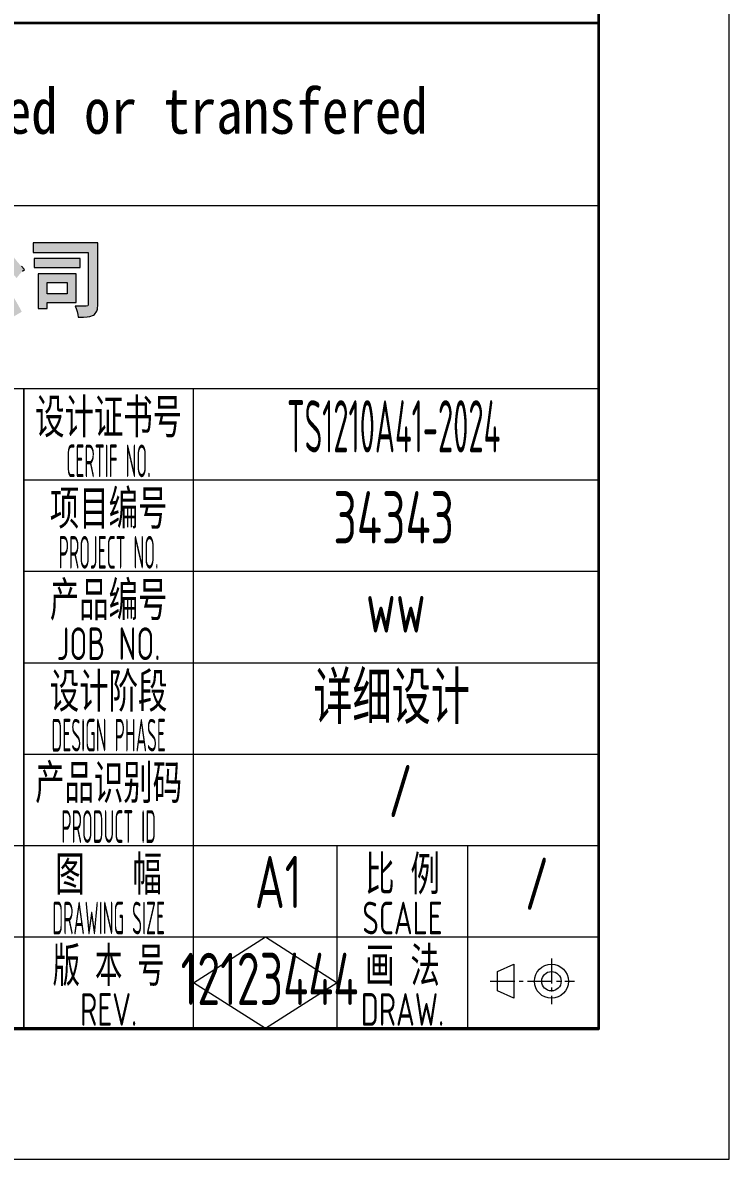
# Model space of a CAD drawing. Header units: millimetres. Extents: x 5765 to 6606, y -201 to 393.
# Drawn here: x 6551.9 to 6606, y -200.6 to -113.5 of the extents above; entities that cross this region are included whole.
import ezdxf
from ezdxf.enums import TextEntityAlignment as Align

# ---------------------------------------------------------------- set-up
doc = ezdxf.new("R2010")
doc.units = ezdxf.units.MM
doc.linetypes.add('CENTER2', pattern=[28.575, 19.05, -3.175, 3.175, -3.175])
for name, color, linetype, lineweight in [('1粗实线', 7, 'Continuous', 35), ('2细实线', 3, 'Continuous', 13), ('3中心线', 1, 'CENTER2', 13), ('7文本', 2, 'Continuous', 13), ('8标注', 3, 'Continuous', 13), ('9图表', 4, 'Continuous', 13)]:
    doc.layers.add(name, color=color, linetype=linetype, lineweight=lineweight)
doc.layers.add('LOGO 1', color=7, linetype='Continuous', true_color=0x1e2380)
doc.styles.add('lanpec', font='bpec_e.shx', dxfattribs={"width": 0.75, "bigfont": 'hztxt.shx'})
doc.styles.add('黑体', font='simhei.ttf', dxfattribs={"width": 1.5})

# ---------------------------------------------------------------- blocks, each defined once
blk = doc.blocks.new('A1')
at = {"layer": '1粗实线'}
blk.add_lwpolyline([(-816, 10), (-10, 10), (-10, 584), (-816, 584)], close=True, dxfattribs=at)
at = {"layer": '9图表'}
blk.add_lwpolyline([(-841, 0), (0, 0), (0, 594), (-841, 594)], close=True, dxfattribs=at)
blk = doc.blocks.new('蓝滨LOGO')
at = {"layer": 'LOGO 1'}
h = blk.add_hatch(color=256, dxfattribs=at)
h.dxf.hatch_style = 1
h.paths.add_polyline_path([(93.313, 8.837), (93.468, 9.131), (93.546, 9.296), (93.68, 9.601), (93.799, 9.905), (93.019, 10.148), (92.988, 10.065), (92.869, 9.756), (92.73, 9.456), (92.684, 9.369), (92.529, 9.08), (92.364, 8.806), (92.322, 8.744), (92.137, 8.476), (91.935, 8.223), (91.92, 8.202), (91.693, 7.965), (91.466, 7.753), (91.636, 7.629), (91.822, 7.479), (92.002, 7.33), (92.142, 7.201), (92.188, 7.247), (92.4, 7.479), (92.606, 7.743), (92.694, 7.856), (92.88, 8.119), (93.06, 8.398), (93.153, 8.553)])
h.paths.add_polyline_path([(94.506, 7.696), (94.655, 7.99), (93.855, 8.362), (93.762, 8.145), (93.628, 7.846), (93.479, 7.552), (93.386, 7.371), (93.226, 7.077), (93.071, 6.808), (93.045, 6.767), (92.864, 6.473), (92.699, 6.22), (92.606, 6.091), (92.426, 5.859), (92.338, 5.745), (92.142, 5.513), (92.126, 5.503), (91.863, 5.348), (91.946, 5.141), (92.033, 4.909), (92.095, 4.692), (92.142, 4.527), (92.307, 4.584), (92.56, 4.635), (92.642, 4.646), (92.962, 4.682), (92.973, 4.682), (93.246, 4.708), (93.587, 4.744), (93.85, 4.77), (94.155, 4.795), (94.495, 4.832), (94.521, 4.832), (94.795, 4.857), (95.089, 4.883), (95.409, 4.909), (95.755, 4.94), (95.812, 4.832), (95.966, 4.548), (95.992, 4.491), (96.126, 4.197), (96.844, 4.615), (96.741, 4.821), (96.581, 5.126), (96.575, 5.131), (96.415, 5.41), (96.24, 5.699), (96.214, 5.745), (96.044, 6.019), (95.868, 6.297), (95.848, 6.328), (95.662, 6.602), (95.481, 6.865), (94.805, 6.525), (94.888, 6.395), (95.068, 6.117), (95.166, 5.952), (95.342, 5.673), (93.097, 5.508), (93.169, 5.606), (93.36, 5.854), (93.546, 6.117), (93.731, 6.39), (93.917, 6.674), (94.02, 6.839), (94.191, 7.118), (94.351, 7.407)])
h.paths.add_polyline_path([(96.126, 8.94), (96.064, 9.028), (95.879, 9.296), (95.708, 9.57), (95.677, 9.616), (95.512, 9.905), (95.378, 10.194), (94.666, 9.88), (94.733, 9.735), (94.888, 9.446), (95.053, 9.157), (95.151, 8.987), (95.326, 8.708), (95.502, 8.439), (95.6, 8.295), (95.791, 8.027), (95.982, 7.774), (96.044, 7.691), (96.25, 7.433), (96.452, 7.201), (96.581, 7.366), (96.736, 7.552), (96.896, 7.727), (97.056, 7.867), (97.035, 7.882), (96.818, 8.104), (96.591, 8.352), (96.524, 8.429), (96.323, 8.677)])
h = blk.add_hatch(color=256, dxfattribs=at)
h.dxf.hatch_style = 1
h.paths.add_polyline_path([(102.666, 9.9), (97.732, 9.9), (97.732, 9.162), (101.933, 9.162), (101.933, 5.188), (101.902, 5.079), (101.784, 5.043), (101.649, 5.043), (101.443, 5.038), (101.19, 5.043), (100.932, 5.059), (101.014, 4.863), (101.082, 4.641), (101.138, 4.413), (101.169, 4.217), (101.257, 4.217), (101.582, 4.217), (101.861, 4.238), (102.062, 4.269), (102.336, 4.367), (102.413, 4.419), (102.599, 4.661), (102.64, 4.821), (102.666, 5.183)])
h.paths.add_polyline_path([(101.329, 8.698), (97.794, 8.698), (97.794, 8.021), (101.329, 8.021)], flags=17)
h.paths.add_polyline_path([(101.02, 7.536), (98.098, 7.536), (98.098, 4.863), (98.8, 4.863), (98.8, 5.332), (101.02, 5.332)], flags=17)
h.paths.add_polyline_path([(100.312, 6.87), (100.312, 5.998), (98.8, 5.998), (98.8, 6.87)], flags=16)
at = {"color": 164, "lineweight": 0}
for points in [[(96.896, 7.727), (97.056, 7.867), (97.035, 7.882), (96.818, 8.104)], [(102.666, 9.9), (97.732, 9.9), (97.732, 9.162), (101.933, 9.162), (101.933, 5.188), (101.902, 5.079), (101.784, 5.043), (101.649, 5.043), (101.443, 5.038)], [(101.014, 4.863), (101.082, 4.641), (101.138, 4.413), (101.169, 4.217), (101.257, 4.217), (101.582, 4.217), (101.861, 4.238), (102.062, 4.269), (102.336, 4.367), (102.413, 4.419), (102.599, 4.661), (102.64, 4.821), (102.666, 5.183), (102.666, 9.9)], [(101.02, 7.536), (98.098, 7.536), (98.098, 4.863), (98.8, 4.863), (98.8, 5.332), (101.02, 5.332)], [(101.02, 5.332), (101.02, 7.536)], [(98.8, 5.998), (98.8, 6.87), (100.312, 6.87)], [(100.312, 6.87), (100.312, 5.998), (98.8, 5.998)], [(101.443, 5.038), (101.19, 5.043), (100.932, 5.059)], [(100.932, 5.059), (101.014, 4.863)]]:
    blk.add_lwpolyline(points, dxfattribs=at)
blk.add_lwpolyline([(101.329, 8.698), (97.794, 8.698), (97.794, 8.021), (101.329, 8.021)], close=True, dxfattribs=at)
blk = doc.blocks.new('蓝滨、蓝科总图标题栏模板')
at = {"layer": '1粗实线'}
blk.add_lwpolyline([(-180, 77), (0, 77), (0, 0), (-180, 0)], close=True, dxfattribs=at)
at = {"layer": '3中心线', "ltscale": 0.1}
for p, q in [((-3.596, 5.352, 0), (-3.596, 1.866, 0)), ((-8.295, 3.609, 0), (-1.824, 3.609, 0))]:
    blk.add_line(p, q, dxfattribs=at)
at = {"layer": '9图表'}
for p, q in [((-180, 63, 0), (0, 63, 0)), ((-180, 49, 0), (0, 49, 0)), ((-44, 49, 0), (-44, 0, 0)), ((-44, 0, 0), (-44, 49, 0)), ((-31, 0, 0), (-31, 49, 0)), ((-44, 42, 0), (0, 42, 0)), ((-44, 35, 0), (0, 35, 0)), ((-44, 28, 0), (0, 28, 0)), ((-44, 21, 0), (0, 21, 0)), ((-180, 14, 0), (0, 14, 0)), ((-20, 0, 0), (-20, 14, 0)), ((-10, 0, 0), (-10, 14, 0)), ((-180, 7, 0), (0, 7, 0)), ((-180, 7, 0), (0, 7, 0))]:
    blk.add_line(p, q, dxfattribs=at)
at = {"layer": '9图表', "elevation": 0}
for points in [[(-20, 3.5), (-25.5, 0), (-31, 3.5), (-25.5, 7)], [(-6.468, 2.307), (-7.716, 2.865), (-7.716, 4.354), (-6.468, 4.912)]]:
    blk.add_lwpolyline(points, close=True, dxfattribs=at)
at = {"layer": '9图表'}
for radius in [1.303, 0.744]:
    blk.add_circle((-3.596, 3.609, 0), radius, dxfattribs=at)
at = {"layer": '8标注'}
blk.add_blockref('蓝滨LOGO', (-141, 50.25), dxfattribs=at)
at = {"layer": '7文本', "style": 'lanpec'}
for tag, height, width, p in [('设计证书号', 4, 0.7, (-15.5, 45.5, 0)), ('设计签名', 4, 0.75, (-155.5, 38.5)), ('设计日期', 4, 0.75, (-134.5, 38.5)), ('项目编号', 4, 0.75, (-15.5, 38.5, 0)), ('设备名称', 5, 0.75, (-84, 35, 0)), ('校对签名', 4, 0.75, (-155.5, 31.5)), ('校对日期', 4, 0.75, (-134.5, 31.5)), ('产品编号', 4, 0.75, (-15.5, 31.5, 0)), ('位号', 5, 0.75, (-84, 29, 0)), ('审核签名', 4, 0.75, (-155.5, 24.5)), ('审核日期', 4, 0.75, (-134.5, 24.5)), ('设计阶段', 4, 0.75, (-15.5, 24.5, 0)), ('规格型号', 5, 0.75, (-84, 23, 0)), ('标准化签名', 4, 0.75, (-155.5, 17.5)), ('标准化日期', 4, 0.75, (-134.5, 17.5)), ('产品识别码', 4, 0.75, (-15.5, 17.5, 0)), ('第几张', 3, 0.75, (-59, 11.75)), ('共几张', 3, 0.75, (-49, 11.75)), ('批准签名', 4, 0.75, (-155.5, 10.5)), ('批准日期', 4, 0.75, (-134.5, 10.5)), ('图幅', 4, 0.75, (-25.5, 10.5, 0)), ('比例', 4, 0.75, (-5, 10.5, 0)), ('会签签名', 4, 0.75, (-155.5, 3.5)), ('会签日期', 4, 0.75, (-134.5, 3.5)), ('REV', 3, 0.75, (-25.5, 3.5, 0))]:
    blk.add_attdef(tag, text='', height=height, dxfattribs=dict(at, width=width)).set_placement(p, align=Align.MIDDLE_CENTER)
at = {"layer": '7文本', "style": 'lanpec', "width": 0.75}
for tag, p in [('图号', (-107.5, 10.5, 0)), ('文件编号', (-107.5, 3.5))]:
    blk.add_attdef(tag, text='', height=4, dxfattribs=at).set_placement(p, align=Align.MIDDLE_LEFT)
at = {"layer": '9图表', "style": '黑体', "width": 0.85}
blk.add_text('This document is the property of LANPEC. It shall not be reproduced or transfered', height=3.5, dxfattribs=at).set_placement((-177, 70.25), align=Align.MIDDLE_LEFT)
at = {"layer": '9图表', "style": 'lanpec'}
for s, height, width, p in [('设计证书号', 3, 0.75, (-37.5, 46.75)), ('CERTIF NO.', 2.5, 0.45, (-37.5, 43.45)), ('项目编号', 3, 0.75, (-37.5, 39.75)), ('PROJECT NO.', 2.5, 0.45, (-37.5, 36.45)), ('产品编号', 3, 0.75, (-37.5, 32.75)), ('JOB NO.', 2.5, 0.75, (-37.5, 29.45)), ('设计阶段', 3, 0.75, (-37.5, 25.75)), ('DESIGN PHASE', 2.5, 0.45, (-37.5, 22.45)), ('产品识别码', 3, 0.75, (-37.5, 18.75)), ('PRODUCT ID', 2.5, 0.45, (-37.5, 15.45)), ('图   幅', 3, 0.75, (-37.5, 11.75)), ('比 例', 3, 0.75, (-15, 11.75, 0)), ('DRAWING SIZE', 2.5, 0.45, (-37.5, 8.45)), ('SCALE', 2.5, 0.75, (-15, 8.45, 0)), ('版 本 号', 3, 0.7, (-37.5, 4.75)), ('画 法', 3, 0.75, (-15, 4.75, 0)), ('REV.', 2.5, 0.75, (-37.5, 1.45)), ('DRAW.', 2.5, 0.75, (-15, 1.45, 0))]:
    blk.add_text(s, height=height, dxfattribs=dict(at, width=width)).set_placement(p, align=Align.MIDDLE_CENTER)

msp = doc.modelspace()

# ---------------------------------------------------------------- block references
at = {"layer": '2细实线'}
msp.add_blockref('A1', (6606.028, -200.559), dxfattribs=at)
at = {"layer": '7文本'}
msp.add_blockref('蓝滨、蓝科总图标题栏模板', (6596.007, -190.537), dxfattribs=at)

# ---------------------------------------------------------------- texts
at = {"layer": '7文本', "style": 'lanpec'}
for s, width, p in [('TS1210A41-2024', 0.5, (6580.335, -144.44, 0)), ('34343', 0.75, (6580.335, -151.41, 0)), ('ww', 0.75, (6580.495, -158.23, 0)), ('详细设计', 0.75, (6580.175, -165.227, 0)), ('/', 0.75, (6580.848, -172.357, 0)), ('A1', 0.75, (6571.488, -179.327, 0)), ('/', 0.75, (6591.301, -179.46, 0)), ('12123444', 0.75, (6570.825, -186.75, 0))]:
    msp.add_text(s, height=4, dxfattribs=dict(at, width=width)).set_placement(p, align=Align.MIDDLE_CENTER)

doc.saveas('drawing.dxf')
